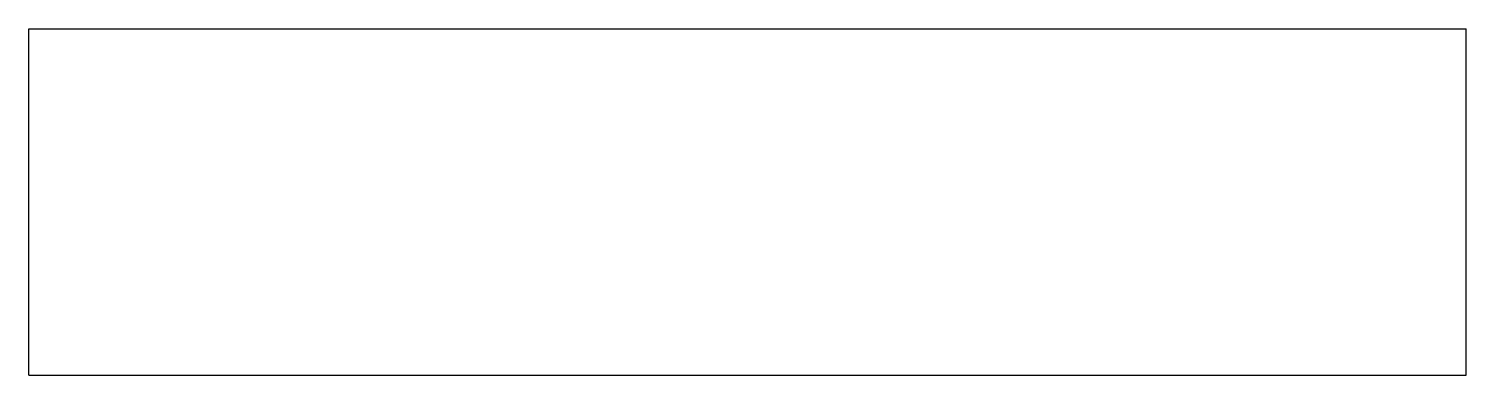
# Model space of a CAD drawing. Header units: millimetres. Extents: x 0 to 34, y 0 to 8.2.
import ezdxf

# ---------------------------------------------------------------- set-up
doc = ezdxf.new("R2010")
doc.units = ezdxf.units.MM

msp = doc.modelspace()

# ---------------------------------------------------------------- linework, layer by layer
for p, q in [((0, 0), (0, 8.2)), ((0, 8.2), (34, 8.2)), ((34, 0), (34, 8.2)), ((0, 0), (34, 0))]:
    msp.add_line(p, q)

doc.saveas('drawing.dxf')
